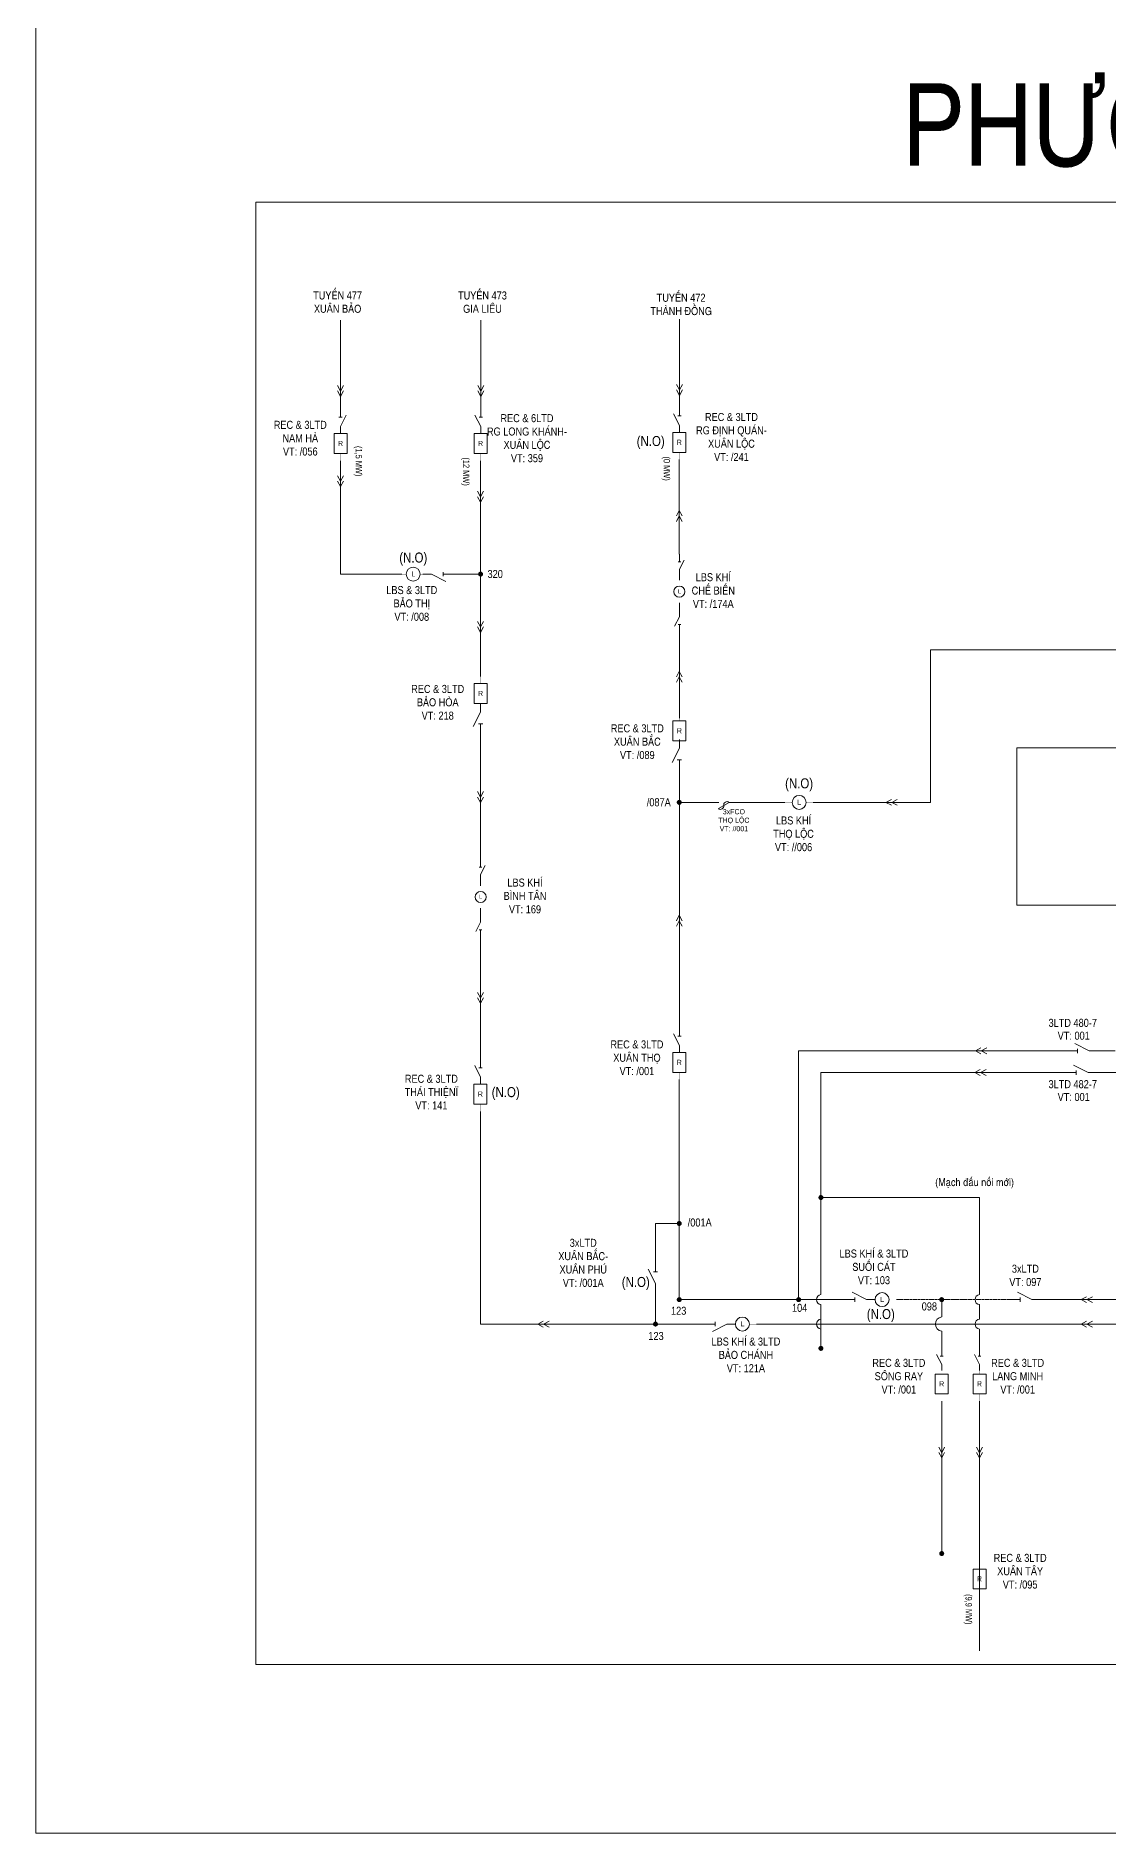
# Model space of a CAD drawing. Header units: inches. Extents: x 2152 to 4977, y -3144 to -873.
# Drawn here: x 3533.1 to 3816, y -3144 to -2669.5 of the extents above; entities that cross this region are included whole.
import ezdxf
from ezdxf.enums import TextEntityAlignment as Align

# ---------------------------------------------------------------- set-up
doc = ezdxf.new("R2010")
doc.units = ezdxf.units.IN
doc.header["$LTSCALE"] = 0.2
doc.header["$MEASUREMENT"] = 0
doc.linetypes.add('DASHED', pattern=[0.75, 0.5, -0.25])
doc.layers.get('0').update_dxf_attribs({"lineweight": 5})
for name, color, linetype, lineweight in [('Cap ngam', 1, 'DASHED', 15), ('Day 22kV', 1, 'Continuous', 13), ('Khung', 7, 'Continuous', 13), ('Text', 7, 'Continuous', 9), ('Thiet bi', 3, 'Continuous', 9), ('Tuyen 475', 6, 'Continuous', 13)]:
    doc.layers.add(name, color=color, linetype=linetype, lineweight=lineweight)
doc.styles.add('V-H-C', font='VHELVCN.TTF')
doc.styles.add('V-H-C-B', font='VHELVCB.TTF')

# ---------------------------------------------------------------- blocks, each defined once
blk = doc.blocks.new('ALTD')
at = {"color": 0}
for points in [[(3.38, 1.08), (1.27, 0), (0, 0)], [(2.99, 0.31), (2.99, -0.31)], [(2.99, 0), (4.73, 0)]]:
    blk.add_lwpolyline(points, dxfattribs=at)
blk = doc.blocks.new('FCO')
at = {"color": 0}
blk.add_lwpolyline([(0, 0, 0.707499), (0.8, 0.8, -0.707499), (1.6, 1.6, -5.301682)], format="xyb", dxfattribs=at)
blk.add_lwpolyline([(0, 0), (1.6, 1.6)], dxfattribs=at)

msp = doc.modelspace()

# ---------------------------------------------------------------- linework, layer by layer
at = {"layer": 'Cap ngam', "linetype": 'DASHED', "ltscale": 50, "elevation": 0.2}
msp.add_lwpolyline([(3832.08, -2937.45), (3829.33, -2937.45, 0.818695), (3825.3, -2937.45), (3813.26, -2937.45)], format="xyb", dxfattribs=at)
at = {"layer": 'Day 22kV'}
for p, q in [((3613.39, -2767.62, -0.44), (3613.39, -2744.55, -0.44)), ((3650.43, -2767.62, -0.44), (3650.43, -2744.55, -0.44)), ((3702.85, -2767.32, -0.44), (3702.85, -2744.25, -0.44)), ((3650.39, -2838.59, -0.44), (3650.39, -2781.62, -0.44)), ((3702.82, -2806.3, -0.44), (3702.81, -2781.32, -0.44)), ((3702.84, -2813.2, -0.44), (3702.83, -2811.74, -0.44)), ((3702.83, -2821.41, -0.44), (3702.83, -2819.16, -0.44)), ((3702.85, -2849.64, -0.44), (3702.84, -2826.85, -0.44)), ((3650.39, -2893.84, -0.44), (3650.38, -2892.38, -0.44)), ((3650.38, -2902.04, -0.44), (3650.38, -2899.79, -0.44)), ((3696.54, -3001.16, -0.44), (3696.54, -3009.57, -0.44)), ((3772.06, -3029.91, -0.44), (3772.06, -3070.16, -0.44)), ((3782.04, -3029.91, -0.44), (3782.04, -3095.84, -0.44))]:
    msp.add_line(p, q, dxfattribs=at)
msp.add_lwpolyline([(3591.11, -2713.34), (4137.11, -2713.34), (4137.11, -3099.44), (3591.11, -3099.44)], close=True, dxfattribs=at)
for points, elevation in [([(3613.44, -2781.62), (3613.44, -2811.57), (3629.6, -2811.57)], -0.44), ([(3643.66, -2811.57), (3650.39, -2811.57)], -0.44), ([(3860.45, -2831.6), (3769.1, -2831.6), (3769.1, -2871.84), (3738.15, -2871.84)], 0.2), ([(3702.85, -2871.84), (3713.24, -2871.84)], 0.2), ([(3715.96, -2871.84), (3730.71, -2871.84)], 0.2), ([(3827.27, -2909.76), (3827.27, -3009.57), (3723.18, -3009.57)], 0.2), ([(3804.76, -2937.45), (3734.31, -2937.45), (3734.31, -3003.12)], 0.2), ([(3745.98, -3003.12), (3702.81, -3003.12), (3702.81, -2945.03)], 0.2), ([(3804.45, -2943.17), (3740.19, -2943.17), (3740.19, -3001.8)], 0.2), ([(3824.99, -2943.17), (3812.95, -2943.17)], 0.2), ([(3709.12, -3009.57), (3650.34, -3009.57), (3650.34, -2953.41)], 0.2), ([(3740.19, -2976.16), (3782.04, -2976.16), (3782.04, -3001.8)], -0.44), ([(3696.54, -2992.66), (3696.54, -2983.02), (3702.81, -2983.02)], -0.44), ([(3740.19, -3004.45), (3740.19, -3016)], 0.2), ([(3782.04, -3004.45), (3782.04, -3008.25)], -0.44), ([(3782.04, -3010.9), (3782.04, -3015.88)], -0.44)]:
    msp.add_lwpolyline(points, dxfattribs=dict(at, elevation=elevation))
at = {"layer": 'Day 22kV', "const_width": 0.647}
for points, elevation in [([(3650.39, -2811.24, 1), (3650.39, -2811.9, 1), (3650.39, -2811.24, 2.414214)], -0.44), ([(3702.81, -2871.5, 1), (3702.81, -2872.17, 1), (3702.81, -2871.5, 2.414214)], 0.2), ([(3740.19, -2975.83, 1), (3740.19, -2976.5, 1), (3740.19, -2975.83, 2.414214)], -0.44), ([(3702.81, -2982.68, 1), (3702.81, -2983.35, 1), (3702.81, -2982.68, 2.414214)], -0.44), ([(3702.81, -3002.79, 1), (3702.81, -3003.46, 1), (3702.81, -3002.79, 2.414214)], 0.2), ([(3734.31, -3002.79, 1), (3734.31, -3003.46, 1), (3734.31, -3002.79, 2.414214)], -0.44), ([(3772.06, -3002.79, 1), (3772.06, -3003.46, 1), (3772.06, -3002.79, 2.414214)], -0.44), ([(3696.54, -3009.24, 1), (3696.54, -3009.9, 1), (3696.54, -3009.24, 2.414214)], -0.44), ([(3740.19, -3015.66, 1), (3740.19, -3016.33, 1), (3740.19, -3015.66, 2.414214)], -0.44), ([(3772.06, -3069.82, 1), (3772.06, -3070.49, 1), (3772.06, -3069.82, 2.414214)], -1.08)]:
    msp.add_lwpolyline(points, format="xyb", dxfattribs=dict(at, elevation=elevation))
at = {"layer": 'Day 22kV'}
for points, elevation in [([(3838.7, -2909.76), (3838.7, -3003.12), (3829.33, -3003.12, 0.818695), (3825.3, -3003.12), (3798.12, -3003.12)], 0.2), ([(3740.19, -3001.8), (3740.19, -3001.8, 0.899221), (3740.19, -3004.45)], 0.2), ([(3782.04, -3001.8), (3782.04, -3001.8, 0.899221), (3782.04, -3004.45)], -0.44), ([(3740.19, -3008.25), (3740.19, -3008.25, 0.899221), (3740.19, -3010.9)], 0.2), ([(3782.04, -3008.25), (3782.04, -3008.25, 0.899221), (3782.04, -3010.9)], -0.44)]:
    msp.add_lwpolyline(points, format="xyb", dxfattribs=dict(at, elevation=elevation))
at = {"layer": 'Khung', "color": 1, "linetype": 'DASHED'}
msp.add_line((3789.62, -3003.12, -0.44), (3760.04, -3003.12, -0.44), dxfattribs=at)
at = {"layer": 'Khung'}
msp.add_lwpolyline([(3533.06, -2237.97), (4195.71, -2237.97), (4195.71, -3143.96), (3533.06, -3143.96)], close=True, dxfattribs=at)
at = {"layer": 'Khung', "elevation": 0.04}
msp.add_lwpolyline([(3791.91, -2857.46), (3989.56, -2857.46), (3989.56, -2898.95), (3791.91, -2898.95)], close=True, dxfattribs=at)
at = {"layer": 'Text', "color": 1, "linetype": 'Continuous'}
for p, q in [((3650.39, -2854.23, -0.44), (3650.39, -2886.94, -0.44)), ((3702.85, -2863.7, -0.44), (3702.85, -2931.03, -0.44)), ((3650.39, -2899.79, -0.44), (3650.39, -2902.04, -0.44)), ((3650.39, -2907.48, -0.44), (3650.39, -2939.41, -0.44))]:
    msp.add_line(p, q, dxfattribs=at)
at = {"layer": 'Thiet bi'}
for p, q in [((3702.85, -2762.94, -0.44), (3702.08, -2761.49, -0.44)), ((3702.85, -2762.94, -0.44), (3703.63, -2761.49, -0.44)), ((3613.39, -2763.25, -0.44), (3612.62, -2761.8, -0.44)), ((3613.39, -2764.67, -0.44), (3612.62, -2763.22, -0.44)), ((3613.39, -2763.25, -0.44), (3614.17, -2761.8, -0.44)), ((3613.39, -2764.67, -0.44), (3614.17, -2763.22, -0.44)), ((3650.43, -2763.25, -0.44), (3649.66, -2761.8, -0.44)), ((3650.43, -2764.67, -0.44), (3649.66, -2763.22, -0.44)), ((3650.43, -2763.25, -0.44), (3651.21, -2761.8, -0.44)), ((3650.43, -2764.67, -0.44), (3651.21, -2763.22, -0.44)), ((3702.85, -2764.37, -0.44), (3702.08, -2762.92, -0.44)), ((3702.85, -2764.37, -0.44), (3703.63, -2762.92, -0.44)), ((3613.44, -2787.04, -0.44), (3612.66, -2785.59, -0.44)), ((3613.44, -2788.46, -0.44), (3612.66, -2787.01, -0.44)), ((3613.44, -2787.04, -0.44), (3614.21, -2785.59, -0.44)), ((3613.44, -2788.46, -0.44), (3614.21, -2787.01, -0.44)), ((3650.39, -2791.16, -0.44), (3649.61, -2789.71, -0.44)), ((3650.39, -2791.16, -0.44), (3651.16, -2789.71, -0.44)), ((3650.39, -2792.58, -0.44), (3649.61, -2791.13, -0.44)), ((3650.39, -2792.58, -0.44), (3651.16, -2791.13, -0.44)), ((3702.82, -2794.76, -0.44), (3702.04, -2796.21, -0.44)), ((3702.82, -2796.19, -0.44), (3702.04, -2797.64, -0.44)), ((3702.82, -2794.76, -0.44), (3703.59, -2796.21, -0.44)), ((3702.82, -2796.19, -0.44), (3703.59, -2797.64, -0.44)), ((3650.39, -2825.53, -0.44), (3649.61, -2824.08, -0.44)), ((3650.39, -2826.95, -0.44), (3649.61, -2825.5, -0.44)), ((3650.39, -2825.53, -0.44), (3651.16, -2824.08, -0.44)), ((3650.39, -2826.95, -0.44), (3651.16, -2825.5, -0.44)), ((3702.82, -2837.25, -0.44), (3702.04, -2838.7, -0.44)), ((3702.82, -2837.25, -0.44), (3703.59, -2838.7, -0.44)), ((3702.82, -2838.68, -0.44), (3702.04, -2840.13, -0.44)), ((3702.82, -2838.68, -0.44), (3703.59, -2840.13, -0.44)), ((3650.39, -2870.45, -0.44), (3649.61, -2869, -0.44)), ((3650.39, -2871.87, -0.44), (3649.61, -2870.42, -0.44)), ((3650.39, -2870.45, -0.44), (3651.16, -2869, -0.44)), ((3650.39, -2871.87, -0.44), (3651.16, -2870.42, -0.44)), ((3757.33, -2871.84, 0.2), (3758.78, -2871.06, 0.2)), ((3757.33, -2871.84, 0.2), (3758.78, -2872.61, 0.2)), ((3758.86, -2871.84, 0.2), (3760.31, -2871.06, 0.2)), ((3758.86, -2871.84, 0.2), (3760.31, -2872.61, 0.2)), ((3702.82, -2901.65, -0.44), (3702.04, -2903.1, -0.44)), ((3702.82, -2903.07, -0.44), (3702.04, -2904.52, -0.44)), ((3702.82, -2901.65, -0.44), (3703.59, -2903.1, -0.44)), ((3702.82, -2903.07, -0.44), (3703.59, -2904.52, -0.44)), ((3650.39, -2923.44, -0.44), (3649.61, -2921.99, -0.44)), ((3650.39, -2923.44, -0.44), (3651.16, -2921.99, -0.44)), ((3650.39, -2924.86, -0.44), (3649.61, -2923.41, -0.44)), ((3650.39, -2924.86, -0.44), (3651.16, -2923.41, -0.44)), ((3780.96, -2937.45, 0.2), (3782.41, -2936.68, 0.2)), ((3782.49, -2937.45, 0.2), (3783.94, -2936.68, 0.2)), ((3780.96, -2937.45, 0.2), (3782.41, -2938.23, 0.2)), ((3782.49, -2937.45, 0.2), (3783.94, -2938.23, 0.2)), ((3780.8, -2943.17, 0.2), (3782.25, -2942.39, 0.2)), ((3780.8, -2943.17, 0.2), (3782.25, -2943.94, 0.2)), ((3782.32, -2943.17, 0.2), (3783.77, -2942.39, 0.2)), ((3782.32, -2943.17, 0.2), (3783.77, -2943.94, 0.2)), ((3808.84, -3003.12, 0.2), (3810.29, -3002.35, 0.2)), ((3808.84, -3003.12, 0.2), (3810.29, -3003.9, 0.2)), ((3810.36, -3003.12, 0.2), (3811.81, -3002.35, 0.2)), ((3810.36, -3003.12, 0.2), (3811.81, -3003.9, 0.2)), ((3665.49, -3009.57, 0.2), (3666.94, -3008.8, 0.2)), ((3665.49, -3009.57, 0.2), (3666.94, -3010.35, 0.2)), ((3667.01, -3009.57, 0.2), (3668.46, -3008.8, 0.2)), ((3667.01, -3009.57, 0.2), (3668.46, -3010.35, 0.2)), ((3808.84, -3009.57, 0.2), (3810.29, -3008.8, 0.2)), ((3808.84, -3009.57, 0.2), (3810.29, -3010.35, 0.2)), ((3810.36, -3009.57, 0.2), (3811.81, -3008.8, 0.2)), ((3810.36, -3009.57, 0.2), (3811.81, -3010.35, 0.2)), ((3772.06, -3043.53, -0.44), (3771.29, -3042.08, -0.44)), ((3772.06, -3044.93, -0.44), (3771.29, -3043.48, -0.44)), ((3772.06, -3043.53, -0.44), (3772.84, -3042.08, -0.44)), ((3772.06, -3044.93, -0.44), (3772.84, -3043.48, -0.44)), ((3782.04, -3043.53, -0.44), (3781.27, -3042.08, -0.44)), ((3782.04, -3044.93, -0.44), (3781.27, -3043.48, -0.44)), ((3782.04, -3043.53, -0.44), (3782.82, -3042.08, -0.44)), ((3782.04, -3044.93, -0.44), (3782.82, -3043.48, -0.44))]:
    msp.add_line(p, q, dxfattribs=at)
at = {"layer": 'Thiet bi', "lineweight": 20, "ltscale": 10}
for points, elevation in [([(3611.73, -2774.48), (3611.73, -2779.74), (3615.15, -2779.74), (3615.15, -2774.48), (3611.73, -2774.48)], -0.44), ([(3652.1, -2774.48), (3652.1, -2779.74), (3648.67, -2779.74), (3648.67, -2774.48), (3652.1, -2774.48)], -0.44), ([(3704.52, -2774.18), (3704.52, -2779.43), (3701.09, -2779.43), (3701.09, -2774.18), (3704.52, -2774.18)], -0.44), ([(3652.1, -2840.48), (3652.1, -2845.73), (3648.67, -2845.73), (3648.67, -2840.48), (3652.1, -2840.48)], -0.44), ([(3704.57, -2850.34), (3704.57, -2855.59), (3701.14, -2855.59), (3701.14, -2850.34), (3704.57, -2850.34)], -1.08), ([(3704.52, -2937.89), (3704.52, -2943.15), (3701.09, -2943.15), (3701.09, -2937.89), (3704.52, -2937.89)], -0.44), ([(3652.05, -2946.27), (3652.05, -2951.52), (3648.63, -2951.52), (3648.63, -2946.27), (3652.05, -2946.27)], -0.44), ([(3773.78, -3022.77), (3773.78, -3028.02), (3770.35, -3028.02), (3770.35, -3022.77), (3773.78, -3022.77)], -0.44), ([(3783.76, -3022.77), (3783.76, -3028.02), (3780.33, -3028.02), (3780.33, -3022.77), (3783.76, -3022.77)], -0.44), ([(3783.76, -3074.26), (3783.76, -3079.51), (3780.33, -3079.51), (3780.33, -3074.26), (3783.76, -3074.26)], -0.44)]:
    msp.add_lwpolyline(points, dxfattribs=dict(at, elevation=elevation))
at = {"layer": 'Thiet bi'}
for points, elevation in [([(3613.44, -2772.6, 0.064, 0.064, 0), (3613.44, -2774.48, 0.32, 0.32, 0)], -0.44), ([(3650.39, -2772.6, 0.064, 0.064, 0), (3650.39, -2774.48, 0.32, 0.32, 0)], -0.44), ([(3702.81, -2772.3, 0.064, 0.064, 0), (3702.81, -2774.18, 0.32, 0.32, 0)], -0.44), ([(3613.44, -2779.74, 0.064, 0.064, 0), (3613.44, -2781.62, 0.32, 0.32, 0)], -0.44), ([(3650.39, -2779.74, 0.064, 0.064, 0), (3650.39, -2781.62, 0.32, 0.32, 0)], -0.44), ([(3702.81, -2779.43, 0.064, 0.064, 0), (3702.81, -2781.32, 0.32, 0.32, 0)], -0.44), ([(3628.86, -2811.57, 0.064, 0.064, 0), (3630.74, -2811.57, 0.32, 0.32, 0)], -1.08), ([(3634.42, -2811.57, 0.064, 0.064, 0), (3636.3, -2811.57, 0.32, 0.32, 0)], -0.44), ([(3702.84, -2813.2, 0.0512, 0.0512, 0), (3702.84, -2814.71, 0.256, 0.256, 0)], -0.44), ([(3702.84, -2817.65, 0.0512, 0.0512, 0), (3702.84, -2819.16, 0.256, 0.256, 0)], -0.44), ([(3650.39, -2838.59, 0.064, 0.064, 0), (3650.39, -2840.48, 0.32, 0.32, 0)], -0.44), ([(3650.39, -2845.73, 0.064, 0.064, 0), (3650.39, -2847.61, 0.32, 0.32, 0)], -0.44), ([(3702.85, -2848.46, 0.064, 0.064, 0), (3702.85, -2850.34, 0.32, 0.32, 0)], -1.08), ([(3702.85, -2855.59, 0.064, 0.064, 0), (3702.85, -2857.48, 0.32, 0.32, 0)], -1.08), ([(3650.39, -2893.84, 0.0512, 0.0512, 0), (3650.39, -2895.34, 0.256, 0.256, 0)], -0.44), ([(3650.39, -2898.28, 0.0512, 0.0512, 0), (3650.39, -2899.79, 0.256, 0.256, 0)], -0.44), ([(3702.81, -2936.01, 0.064, 0.064, 0), (3702.81, -2937.89, 0.32, 0.32, 0)], -0.44), ([(3650.34, -2944.39, 0.064, 0.064, 0), (3650.34, -2946.27, 0.32, 0.32, 0)], -0.44), ([(3702.81, -2943.15, 0.064, 0.064, 0), (3702.81, -2945.03, 0.32, 0.32, 0)], -0.44), ([(3650.34, -2951.52, 0.064, 0.064, 0), (3650.34, -2953.41, 0.32, 0.32, 0)], -0.44), ([(3752.6, -3003.12, 0.064, 0.064, 0), (3754.48, -3003.12, 0.32, 0.32, 0)], -0.44), ([(3758.16, -3003.12, 0.064, 0.064, 0), (3760.04, -3003.12, 0.32, 0.32, 0)], -0.44), ([(3715.74, -3009.57, 0.064, 0.064, 0), (3717.62, -3009.57, 0.32, 0.32, 0)], -0.44), ([(3721.3, -3009.57, 0.064, 0.064, 0), (3723.18, -3009.57, 0.32, 0.32, 0)], 0.2), ([(3772.06, -3020.89, 0.064, 0.064, 0), (3772.06, -3022.77, 0.32, 0.32, 0)], -0.44), ([(3782.04, -3020.89, 0.064, 0.064, 0), (3782.04, -3022.77, 0.32, 0.32, 0)], -0.44), ([(3772.06, -3028.02, 0.064, 0.064, 0), (3772.06, -3029.91, 0.32, 0.32, 0)], -0.44), ([(3782.04, -3028.02, 0.064, 0.064, 0), (3782.04, -3029.91, 0.32, 0.32, 0)], -0.44), ([(3782.04, -3072.38, 0.064, 0.064, 0), (3782.04, -3074.26, 0.32, 0.32, 0)], -0.44), ([(3782.04, -3079.51, 0.064, 0.064, 0), (3782.04, -3081.39, 0.32, 0.32, 0)], -0.44)]:
    msp.add_lwpolyline(points, format="xyseb", dxfattribs=dict(at, elevation=elevation))
at = {"layer": 'Thiet bi', "color": 1, "elevation": 0.2}
for points in [[(3730.71, -2871.84, 0.064, 0.064, 0), (3732.59, -2871.84, 0.32, 0.32, 0)], [(3736.27, -2871.84, 0.064, 0.064, 0), (3738.15, -2871.84, 0.32, 0.32, 0)]]:
    msp.add_lwpolyline(points, format="xyseb", dxfattribs=at)
at = {"layer": 'Thiet bi', "lineweight": 20, "ltscale": 10}
for centre, radius in [((3632.58, -2811.57, -0.44), 1.84), ((3702.84, -2816.18, 0.07), 1.47), ((3650.39, -2896.81, 0.07), 1.47), ((3756.32, -3003.12, 0.2), 1.84), ((3719.46, -3009.57, 0.2), 1.84)]:
    msp.add_circle(centre, radius, dxfattribs=at)
at = {"layer": 'Thiet bi', "color": 1, "lineweight": 20, "ltscale": 10}
msp.add_circle((3734.43, -2871.84, 0.84), 1.84, dxfattribs=at)
at = {"layer": 'Tuyen 475', "color": 1, "linetype": 'Continuous', "elevation": -0.44}
msp.add_lwpolyline([(3772.06, -3003.12), (3772.06, -3007.68, 0.880264), (3772.06, -3011.46), (3772.06, -3016.82), (3772.06, -3016.82)], format="xyb", dxfattribs=at)

# ---------------------------------------------------------------- block references
at = {"layer": 'Day 22kV', "yscale": 1.798227080179004, "zscale": 1.79822708017858}
for p, xscale, rotation in [((3635.16, -2811.57, -0.44), -1.798227080178549, 180.0000000000072), ((3717.62, -3009.57, 0.2), 1.798227080178549, 180)]:
    msp.add_blockref('ALTD', p, dxfattribs=dict(at, xscale=xscale, rotation=rotation))
at = {"layer": 'Day 22kV', "xscale": -1.798227080178549, "yscale": 1.798227080179004, "zscale": 1.79822708017858}
for p in [(3754.48, -3003.12, 0.2), (3798.12, -3003.12, 0.2)]:
    msp.add_blockref('ALTD', p, dxfattribs=at)
at = {"layer": 'Thiet bi'}
for name, p, xscale, yscale, zscale, rotation in [('ALTD', (3613.39, -2774.42, -0.44), -1.438581664143157, 1.438581664143157, 1.438581664142865, 270), ('ALTD', (3650.43, -2774.42, -0.44), 1.438581664143157, 1.438581664143157, 1.438581664142865, 90), ('ALTD', (3702.85, -2774.12, -0.44), 1.438581664143157, 1.438581664143157, 1.438581664142865, 90), ('ALTD', (3702.84, -2811.74, -0.44), -1.150865331314435, 1.150865331314435, 1.150865331314292, 269.9999999999774), ('ALTD', (3702.84, -2821.41, -0.44), -1.150865331314435, 1.150865331314435, 1.150865331314292, 89.99999999997739), ('ALTD', (3650.39, -2845.73, -0.44), -1.798227080178549, 1.798227080178549, 1.79822708017858, 90), ('ALTD', (3702.85, -2855.2, -0.44), -1.798227080178549, 1.798227080178549, 1.79822708017858, 90), ('FCO', (3715.96, -2871.84, 0.2), 1.438581664143154, 1.43858166414293, 1.438581664142865, 164.99999999999), ('ALTD', (3650.39, -2892.38, -0.44), -1.150865331314435, 1.150865331314435, 1.150865331314292, 269.9999999999774), ('ALTD', (3650.39, -2902.04, -0.44), -1.150865331314435, 1.150865331314435, 1.150865331314292, 89.99999999997739), ('ALTD', (3702.85, -2937.83, -0.44), 1.438581664143157, 1.438581664143157, 1.438581664142865, 90), ('ALTD', (3650.39, -2946.21, -0.44), 1.438581664143157, 1.438581664143157, 1.438581664142865, 90), ('ALTD', (3696.54, -3001.16, -0.44), 1.798227080179004, 1.798227080179004, 1.79822708017858, 90), ('ALTD', (3772.06, -3021.83, -0.44), 1.258758956125348, 1.258758956125348, 1.258758956125006, 90), ('ALTD', (3782.04, -3021.83, -0.44), 1.258758956125348, 1.258758956125348, 1.258758956125006, 90)]:
    msp.add_blockref(name, p, dxfattribs=dict(at, xscale=xscale, yscale=yscale, zscale=zscale, rotation=rotation))
at = {"layer": 'Thiet bi', "xscale": -1.798227080178549, "yscale": 1.798227080179004, "zscale": 1.79822708017858}
for p in [(3813.26, -2937.45, 0.2), (3812.95, -2943.17, 0.2)]:
    msp.add_blockref('ALTD', p, dxfattribs=at)

# ---------------------------------------------------------------- texts
at = {"layer": 'Text', "color": 1, "style": 'V-H-C-B'}
for p in [(3695.27, -2777.75, -0.44), (3632.63, -2808.51, -0.44), (3734.43, -2868.12, 0.29), (3657.01, -2949.65, -0.44), (3691.33, -2999.78), (3755.99, -3008.25)]:
    msp.add_text('(N.O)', height=2.639, dxfattribs=at).set_placement(p, align=Align.CENTER)
at = {"layer": 'Text', "style": 'V-H-C-B'}
for s, p in [('(1,5 MW)', (3617.4, -2777.74, 0.2)), ('(12 MW)', (3645.74, -2780.75, 0.2)), ('(0 MW)', (3698.67, -2780.51, 0.2)), ('(9,9 MW)', (3778.35, -3080.87, 0.2))]:
    msp.add_text(s, height=1.706, rotation=270, dxfattribs=at).set_placement(p)
at = {"layer": 'Text', "style": 'V-H-C'}
for s, p in [('3LTD 480-7', (3800.25, -2931.1, 0.2)), ('VT: 001', (3802.66, -2934.49, 0.2)), ('3LTD 482-7', (3800.25, -2947.29, 0.2)), ('VT: 001', (3802.66, -2950.67, 0.2))]:
    msp.add_text(s, height=2.113, dxfattribs=at).set_placement(p)
at = {"layer": 'Text', "attachment_point": 5, "style": 'V-H-C'}
for s, insert, char_height, width in [('PHÖÔNG AÙN 1.2', (3858.32, -2693.14, 3.7), 21.7149, 773.2879), ('TUYEÁN 477 \\PXUAÂN BAÛO', (3612.66, -2739.77, -0.44), 2.1129, 24.2559), ('TUYEÁN 473 \\PGIA LIEÂU', (3650.88, -2739.77, -0.44), 2.1129, 24.2559), ('TUYEÁN 472 \\PTHAØNH ÑOÀNG', (3703.3, -2740.38, -0.44), 2.1129, 24.2559), ('REC & 6LTD\\PRG LONG KHAÙNH-\\PXUAÂN LOÄC\\PVT: 359', (3662.62, -2775.69, -0.44), 2.1129, 20.1484), ('REC & 3LTD\\PRG ÑÒNH QUAÙN-\\PXUAÂN LOÄC\\PVT: /241', (3716.58, -2775.38, -0.44), 2.1129, 24.2559), ('REC & 3LTD\\PNAM HAØ\\PVT: /056', (3602.81, -2775.69, -0.44), 2.113, 29.7747), ('320', (3654.24, -2811.55, -0.44), 2.113, 24.2559), ('LBS KHÍ\\PCHEÁ BIEÁN\\PVT: /174A', (3711.79, -2815.92, -0.44), 2.113, 24.2559), ('LBS & 3LTD\\PBAÛO THÒ\\PVT: /008', (3632.23, -2819.32, -0.44), 2.113, 24.2559), ('REC & 3LTD\\PBAÛO HOØA\\PVT: 218', (3639.07, -2845.42, -0.44), 2.113, 24.2559), ('REC & 3LTD\\PXUAÂN BAÉC\\PVT: /089', (3691.74, -2855.82, -0.44), 2.113, 24.2559), ('/087A', (3697.4, -2871.82, 0.2), 2.113, 24.2559), ('3xFCO\\PTHOÏ LOÄC\\PVT: //001', (3717.23, -2876.55, 0.2), 1.349, 19.5), ('LBS KHÍ\\PTHOÏ LOÄC\\PVT: //006', (3732.97, -2880.14, 0.2), 2.113, 28.3633), ('LBS KHÍ\\PBÌNH TAÂN\\PVT: 169', (3662.1, -2896.55, -0.44), 2.113, 29.7747), ('REC & 3LTD\\PXUAÂN THOÏ\\PVT: /001', (3691.64, -2939.27, -0.44), 2.113, 24.2559), ('REC & 3LTD\\PTHAÙI THIEÄNÏ\\PVT: 141', (3637.4, -2948.33, -0.44), 2.1129, 24.2559), ('(Maïch ñaáu noái môùi)', (3780.74, -2972.38, 0.2), 2.1129, 24.2559), ('/001A', (3708.21, -2982.77, -0.44), 2.113, 24.2559), ('3xLTD\\PXUAÂN BAÉC-\\PXUAÂN PHUÙ\\PVT: /001A', (3677.47, -2993.42), 2.1129, 30.6578), ('LBS KHÍ & 3LTD\\PSUOÁI CAÙT\\PVT: 103', (3754.18, -2994.49, 0.2), 2.1129, 24.2559), ('3xLTD\\PVT: 097', (3794.14, -2996.73, 0.2), 2.113, 24.2559), ('123', (3702.66, -3006.07, -0.44), 2.113, 24.2559), ('104', (3734.58, -3005.3, -0.44), 2.113, 24.2559), ('098', (3768.8, -3004.93, -0.44), 2.113, 24.2559), ('123', (3696.68, -3012.73, -0.44), 2.113, 24.2559), ('LBS KHÍ & 3LTD\\PBAÛO CHAÙNH\\PVT: 121A', (3720.4, -3017.71, 0.2), 2.1129, 24.2559), ('REC & 3LTD\\PSOÂNG RAY\\PVT: /001', (3760.76, -3023.35, -0.44), 2.113, 24.2559), ('REC & 3LTD\\PLANG MINH\\PVT: /001', (3792.1, -3023.35, -0.44), 2.113, 24.2559), ('REC & 3LTD\\PXUAÂN TAÂY\\PVT: /095', (3792.76, -3074.84, -0.44), 2.113, 24.2559)]:
    msp.add_mtext(s, dxfattribs=dict(at, insert=insert, char_height=char_height, width=width))
at = {"layer": 'Thiet bi', "attachment_point": 5, "style": 'V-H-C'}
for s, insert, char_height, width in [('R', (3613.43, -2777.07, -0.44), 1.35, 18.0356), ('R', (3650.38, -2777.07, -0.44), 1.35, 18.0356), ('R', (3702.8, -2776.76, -0.44), 1.35, 18.0356), ('L', (3632.61, -2811.5, -1.08), 1.35, 18.0356), ('L', (3702.87, -2816.13, -0.44), 1.08, 14.4285), ('R', (3650.38, -2843.06, -0.44), 1.35, 18.0356), ('R', (3702.85, -2852.92, -1.08), 1.35, 18.0356), ('L', (3650.42, -2896.76, -0.44), 1.08, 14.4285), ('R', (3702.8, -2940.48, -0.44), 1.35, 18.0356), ('R', (3650.33, -2948.85, -0.44), 1.35, 18.0356), ('L', (3756.36, -3003.06, -0.44), 1.35, 18.0356), ('L', (3719.49, -3009.5, -0.44), 1.35, 18.0356), ('R', (3772.06, -3025.35, -0.44), 1.35, 18.0356), ('R', (3782.03, -3025.35, -0.44), 1.35, 18.0356), ('R', (3782.03, -3076.84, -0.44), 1.35, 18.0356)]:
    msp.add_mtext(s, dxfattribs=dict(at, insert=insert, char_height=char_height, width=width))
at = {"layer": 'Thiet bi', "color": 1, "insert": (3734.46, -2871.77, 0.2), "char_height": 1.35, "width": 18.0356, "attachment_point": 5, "style": 'V-H-C'}
msp.add_mtext('L', dxfattribs=at)

doc.saveas('drawing.dxf')
